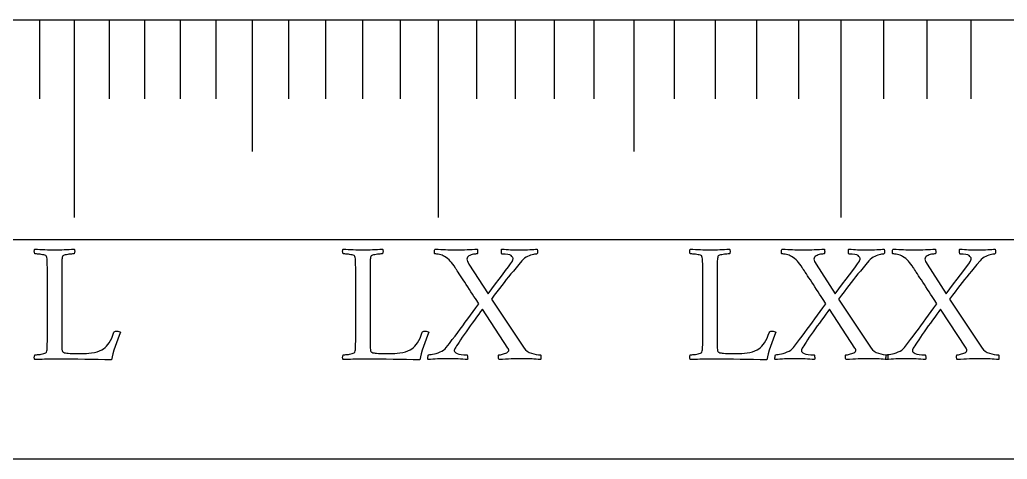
# Model space of a CAD drawing. Header units: millimetres. Extents: x -82 to 82, y -8 to 8.
# Drawn here: x 38.68 to 64.61, y -5.78 to 5.78 of the extents above; entities that cross this region are included whole.
import ezdxf

# ---------------------------------------------------------------- set-up
doc = ezdxf.new("R2010")
doc.units = ezdxf.units.MM
for name, color, linetype in [('CUT_OUTER', 1, 'Continuous'), ('ENGRAVE', 7, 'Continuous'), ('ENGRAVE_FINE', 8, 'Continuous'), ('GUIDE', 3, 'Continuous'), ('TEXT', 5, 'Continuous')]:
    doc.layers.add(name, color=color, linetype=linetype)

msp = doc.modelspace()

# ---------------------------------------------------------------- linework, layer by layer
at = {"layer": 'CUT_OUTER'}
msp.add_lwpolyline([(5.6529, 5.775), (82.5, 5.775), (82.5, -5.775), (5.6529, -5.775)], dxfattribs=at)
at = {"layer": 'ENGRAVE'}
for points in [[(40.1141, 5.775), (40.1141, 0.5775)], [(44.7818, 5.775), (44.7818, 2.31)], [(49.6666, 5.775), (49.6666, 0.5775)], [(54.804, 5.775), (54.804, 2.31)], [(60.2354, 5.775), (60.2354, 0.5775)]]:
    msp.add_lwpolyline(points, dxfattribs=at)
at = {"layer": 'ENGRAVE_FINE'}
for points in [[(39.2039, 5.775), (39.2039, 3.696)], [(41.0318, 5.775), (41.0318, 3.696)], [(41.9572, 5.775), (41.9572, 3.696)], [(42.8905, 5.775), (42.8905, 3.696)], [(43.8319, 5.775), (43.8319, 3.696)], [(45.7403, 5.775), (45.7403, 3.696)], [(46.7078, 5.775), (46.7078, 3.696)], [(47.6844, 5.775), (47.6844, 3.696)], [(48.6706, 5.775), (48.6706, 3.696)], [(50.6726, 5.775), (50.6726, 3.696)], [(51.689, 5.775), (51.689, 3.696)], [(52.7162, 5.775), (52.7162, 3.696)], [(53.7544, 5.775), (53.7544, 3.696)], [(55.8653, 5.775), (55.8653, 3.696)], [(56.9387, 5.775), (56.9387, 3.696)], [(58.0246, 5.775), (58.0246, 3.696)], [(59.1233, 5.775), (59.1233, 3.696)], [(61.361, 5.775), (61.361, 3.696)], [(62.5008, 5.775), (62.5008, 3.696)], [(63.6552, 5.775), (63.6552, 3.696)]]:
    msp.add_lwpolyline(points, dxfattribs=at)
at = {"layer": 'GUIDE'}
msp.add_lwpolyline([(-82.5, 0), (82.5, 0)], dxfattribs=at)
at = {"layer": 'TEXT'}
for points in [[(39.7877, -2.6364), (39.7877, -2.6414), (39.7877, -2.6476), (39.7877, -2.6548), (39.7877, -2.6632), (39.7877, -2.6849), (39.7877, -2.7096), (39.7877, -2.7374), (39.7877, -2.7683), (39.788, -2.8), (39.7889, -2.8303), (39.7903, -2.8592), (39.7922, -2.8868), (39.795, -2.9108), (39.7989, -2.9292), (39.8039, -2.9421), (39.8101, -2.9493), (39.8337, -2.9635), (39.8598, -2.9745), (39.8885, -2.9825), (39.9196, -2.9874), (39.9567, -2.9903), (40.0029, -2.9924), (40.0584, -2.9936), (40.1231, -2.9941), (40.369, -2.9941), (40.4331, -2.9922), (40.5003, -2.9868), (40.5706, -2.9777), (40.6439, -2.965), (40.715, -2.9484), (40.7786, -2.9276), (40.8346, -2.9025), (40.8831, -2.8733), (40.9227, -2.8415), (40.9608, -2.804), (40.9976, -2.761), (41.0329, -2.7124), (41.0666, -2.6565), (41.0983, -2.5917), (41.128, -2.5179), (41.1559, -2.4352), (41.1631, -2.4235), (41.176, -2.4151), (41.1944, -2.41), (41.2184, -2.4084), (41.2553, -2.41), (41.2855, -2.4151), (41.309, -2.4235), (41.3257, -2.4352), (41.2938, -2.526), (41.2604, -2.6196), (41.2256, -2.716), (41.1894, -2.8152), (41.1557, -2.9122), (41.1285, -3.0019), (41.1076, -3.0843), (41.0933, -3.1595), (40.9169, -3.1589), (40.7412, -3.1572), (40.566, -3.1545), (40.3913, -3.1505), (40.2114, -3.1466), (40.0202, -3.1438), (39.8179, -3.1422), (39.6044, -3.1416), (39.5304, -3.142), (39.4602, -3.1433), (39.394, -3.1454), (39.3317, -3.1483), (39.2708, -3.1512), (39.2087, -3.1533), (39.1456, -3.1546), (39.0813, -3.155), (39.0736, -3.1444), (39.0685, -3.1304), (39.0658, -3.1131), (39.0657, -3.0924), (39.0675, -3.0717), (39.0707, -3.0544), (39.0753, -3.0404), (39.0813, -3.0298), (39.0975, -3.0294), (39.1193, -3.0281), (39.1467, -3.0261), (39.1797, -3.0231), (39.215, -3.0191), (39.2495, -3.0136), (39.2832, -3.0068), (39.316, -2.9985), (39.3447, -2.9893), (39.3658, -2.9795), (39.3793, -2.9692), (39.3853, -2.9583), (39.3933, -2.9295), (39.3993, -2.8968), (39.4034, -2.8602), (39.4055, -2.8197), (39.4064, -2.7764), (39.4071, -2.7314), (39.4076, -2.6847), (39.4077, -2.6364), (39.4077, -0.772), (39.4076, -0.7235), (39.4071, -0.6764), (39.4064, -0.6307), (39.4055, -0.5864), (39.4034, -0.5449), (39.3993, -0.5076), (39.3933, -0.4745), (39.3853, -0.4456), (39.3793, -0.433), (39.3658, -0.4221), (39.3447, -0.4129), (39.316, -0.4054), (39.2832, -0.3991), (39.2495, -0.3936), (39.215, -0.389), (39.1797, -0.3852), (39.1467, -0.3823), (39.1193, -0.3802), (39.0975, -0.379), (39.0813, -0.3785), (39.0753, -0.3679), (39.0707, -0.354), (39.0675, -0.3366), (39.0657, -0.3159), (39.0658, -0.2953), (39.0685, -0.2779), (39.0736, -0.264), (39.0813, -0.2534), (39.1481, -0.2557), (39.2143, -0.2584), (39.28, -0.2613), (39.3451, -0.2645), (39.4097, -0.2675), (39.4737, -0.2696), (39.5371, -0.2708), (39.6, -0.2712), (39.6644, -0.2708), (39.7279, -0.2696), (39.7907, -0.2675), (39.8526, -0.2645), (39.9147, -0.2613), (39.9783, -0.2584), (40.0433, -0.2557), (40.1096, -0.2534), (40.1173, -0.264), (40.1225, -0.2779), (40.1252, -0.2953), (40.1253, -0.3159), (40.1235, -0.3366), (40.1203, -0.354), (40.1157, -0.3679), (40.1096, -0.3785), (40.0934, -0.379), (40.0716, -0.3802), (40.0443, -0.3823), (40.0113, -0.3852), (39.9761, -0.389), (39.942, -0.3936), (39.909, -0.3991), (39.8772, -0.4054), (39.8492, -0.4129), (39.828, -0.4221), (39.8134, -0.433), (39.8056, -0.4456), (39.7996, -0.4696), (39.795, -0.497), (39.7918, -0.5278), (39.79, -0.5619), (39.789, -0.5985), (39.7883, -0.6367), (39.7879, -0.6767), (39.7877, -0.7183), (39.7877, -0.725), (39.7877, -0.7317), (39.7877, -0.7385), (39.7877, -0.7452), (39.7877, -0.7519), (39.7877, -0.7586), (39.7877, -0.7653), (39.7877, -0.772)], [(47.8826, -2.6364), (47.8826, -2.6414), (47.8826, -2.6476), (47.8826, -2.6548), (47.8826, -2.6632), (47.8826, -2.6849), (47.8826, -2.7096), (47.8826, -2.7374), (47.8826, -2.7683), (47.8829, -2.8), (47.8838, -2.8303), (47.8852, -2.8592), (47.8871, -2.8868), (47.8899, -2.9108), (47.8938, -2.9292), (47.8988, -2.9421), (47.905, -2.9493), (47.9286, -2.9635), (47.9547, -2.9745), (47.9834, -2.9825), (48.0145, -2.9874), (48.0516, -2.9903), (48.0978, -2.9924), (48.1533, -2.9936), (48.218, -2.9941), (48.4639, -2.9941), (48.528, -2.9922), (48.5952, -2.9868), (48.6655, -2.9777), (48.7388, -2.965), (48.8099, -2.9484), (48.8735, -2.9276), (48.9295, -2.9025), (48.978, -2.8733), (49.0176, -2.8415), (49.0557, -2.804), (49.0925, -2.761), (49.1278, -2.7124), (49.1615, -2.6565), (49.1932, -2.5917), (49.223, -2.5179), (49.2508, -2.4352), (49.258, -2.4235), (49.2709, -2.4151), (49.2893, -2.41), (49.3134, -2.4084), (49.3502, -2.41), (49.3804, -2.4151), (49.4039, -2.4235), (49.4207, -2.4352), (49.3887, -2.526), (49.3553, -2.6196), (49.3205, -2.716), (49.2843, -2.8152), (49.2506, -2.9122), (49.2234, -3.0019), (49.2026, -3.0843), (49.1882, -3.1595), (49.0118, -3.1589), (48.8361, -3.1572), (48.6609, -3.1545), (48.4862, -3.1505), (48.3063, -3.1466), (48.1151, -3.1438), (47.9128, -3.1422), (47.6993, -3.1416), (47.6253, -3.142), (47.5551, -3.1433), (47.4889, -3.1454), (47.4266, -3.1483), (47.3657, -3.1512), (47.3037, -3.1533), (47.2405, -3.1546), (47.1762, -3.155), (47.1685, -3.1444), (47.1634, -3.1304), (47.1607, -3.1131), (47.1606, -3.0924), (47.1624, -3.0717), (47.1656, -3.0544), (47.1702, -3.0404), (47.1762, -3.0298), (47.1924, -3.0294), (47.2142, -3.0281), (47.2416, -3.0261), (47.2746, -3.0231), (47.3099, -3.0191), (47.3444, -3.0136), (47.3781, -3.0068), (47.411, -2.9985), (47.4396, -2.9893), (47.4607, -2.9795), (47.4742, -2.9692), (47.4803, -2.9583), (47.4882, -2.9295), (47.4942, -2.8968), (47.4983, -2.8602), (47.5004, -2.8197), (47.5014, -2.7764), (47.502, -2.7314), (47.5025, -2.6847), (47.5026, -2.6364), (47.5026, -0.772), (47.5025, -0.7235), (47.502, -0.6764), (47.5014, -0.6307), (47.5004, -0.5864), (47.4983, -0.5449), (47.4942, -0.5076), (47.4882, -0.4745), (47.4803, -0.4456), (47.4742, -0.433), (47.4607, -0.4221), (47.4396, -0.4129), (47.411, -0.4054), (47.3781, -0.3991), (47.3444, -0.3936), (47.3099, -0.389), (47.2746, -0.3852), (47.2416, -0.3823), (47.2142, -0.3802), (47.1924, -0.379), (47.1762, -0.3785), (47.1702, -0.3679), (47.1656, -0.354), (47.1624, -0.3366), (47.1606, -0.3159), (47.1607, -0.2953), (47.1634, -0.2779), (47.1685, -0.264), (47.1762, -0.2534), (47.243, -0.2557), (47.3092, -0.2584), (47.3749, -0.2613), (47.44, -0.2645), (47.5046, -0.2675), (47.5686, -0.2696), (47.632, -0.2708), (47.6949, -0.2712), (47.7593, -0.2708), (47.8228, -0.2696), (47.8856, -0.2675), (47.9475, -0.2645), (48.0096, -0.2613), (48.0732, -0.2584), (48.1382, -0.2557), (48.2046, -0.2534), (48.2122, -0.264), (48.2174, -0.2779), (48.2201, -0.2953), (48.2202, -0.3159), (48.2184, -0.3366), (48.2152, -0.354), (48.2106, -0.3679), (48.2046, -0.3785), (48.1883, -0.379), (48.1665, -0.3802), (48.1392, -0.3823), (48.1062, -0.3852), (48.071, -0.389), (48.0369, -0.3936), (48.0039, -0.3991), (47.9721, -0.4054), (47.9441, -0.4129), (47.9229, -0.4221), (47.9083, -0.433), (47.9005, -0.4456), (47.8945, -0.4696), (47.8899, -0.497), (47.8867, -0.5278), (47.8849, -0.5619), (47.8839, -0.5985), (47.8832, -0.6367), (47.8828, -0.6767), (47.8826, -0.7183), (47.8826, -0.725), (47.8826, -0.7317), (47.8826, -0.7385), (47.8826, -0.7452), (47.8826, -0.7519), (47.8826, -0.7586), (47.8826, -0.7653), (47.8826, -0.772)], [(50.136, -0.2712), (50.2148, -0.2708), (50.2903, -0.2696), (50.3624, -0.2675), (50.4311, -0.2645), (50.4979, -0.2613), (50.5641, -0.2584), (50.6298, -0.2557), (50.6949, -0.2534), (50.6988, -0.2645), (50.7016, -0.2802), (50.7033, -0.3003), (50.7038, -0.3249), (50.7027, -0.3484), (50.6994, -0.3651), (50.6938, -0.3752), (50.6859, -0.3785), (50.6683, -0.3792), (50.6468, -0.3813), (50.6214, -0.3848), (50.592, -0.3897), (50.5613, -0.3964), (50.5317, -0.4054), (50.5032, -0.4165), (50.4758, -0.43), (50.4523, -0.4463), (50.4356, -0.4663), (50.4255, -0.4899), (50.4222, -0.5171), (50.4255, -0.5437), (50.4356, -0.5741), (50.4523, -0.6085), (50.4758, -0.6468), (50.981, -1.4247), (51.0783, -1.2948), (51.1733, -1.1688), (51.266, -1.0467), (51.3566, -0.9285), (51.4399, -0.8187), (51.5108, -0.7217), (51.5695, -0.6376), (51.6159, -0.5663), (51.6219, -0.5551), (51.6265, -0.544), (51.6297, -0.5328), (51.6315, -0.5216), (51.6325, -0.5116), (51.6332, -0.5037), (51.6336, -0.4981), (51.6338, -0.4948), (51.6304, -0.4786), (51.6204, -0.4613), (51.6036, -0.4428), (51.5801, -0.4233), (51.5452, -0.4056), (51.4941, -0.3931), (51.4267, -0.3855), (51.3432, -0.383), (51.3372, -0.3778), (51.3326, -0.3668), (51.3293, -0.3499), (51.3275, -0.3271), (51.3271, -0.3032), (51.3281, -0.283), (51.3305, -0.2663), (51.3342, -0.2534), (51.3972, -0.2577), (51.4566, -0.2617), (51.5124, -0.2655), (51.5645, -0.269), (51.616, -0.2719), (51.6701, -0.274), (51.7267, -0.2753), (51.7858, -0.2757), (51.8674, -0.2752), (51.9423, -0.2735), (52.0105, -0.2707), (52.0719, -0.2668), (52.1275, -0.2626), (52.1781, -0.2589), (52.2237, -0.2559), (52.2642, -0.2534), (52.2682, -0.264), (52.2715, -0.2779), (52.2738, -0.2953), (52.2754, -0.3159), (52.2749, -0.3369), (52.2715, -0.3551), (52.2649, -0.3704), (52.2552, -0.383), (52.2431, -0.3837), (52.2245, -0.3858), (52.1995, -0.3893), (52.1681, -0.3942), (52.1326, -0.4015), (52.0954, -0.4121), (52.0566, -0.426), (52.0161, -0.4434), (51.9757, -0.4647), (51.9372, -0.4909), (51.9008, -0.5218), (51.8663, -0.5574), (51.7862, -0.6546), (51.7115, -0.7452), (51.642, -0.829), (51.5779, -0.9061), (51.5168, -0.9802), (51.4566, -1.0548), (51.3972, -1.1299), (51.3387, -1.2057), (51.2781, -1.2853), (51.2124, -1.3722), (51.1417, -1.4664), (51.066, -1.5678), (51.9244, -2.8555), (51.9599, -2.899), (52.0038, -2.9359), (52.056, -2.9661), (52.1166, -2.9896), (52.1801, -3.0072), (52.2407, -3.0198), (52.2986, -3.0273), (52.3536, -3.0298), (52.3593, -3.0407), (52.3631, -3.0555), (52.3649, -3.0743), (52.3648, -3.0969), (52.3635, -3.119), (52.362, -3.136), (52.3602, -3.148), (52.3581, -3.155), (52.2955, -3.1507), (52.2374, -3.1466), (52.1837, -3.1429), (52.1345, -3.1394), (52.0851, -3.1364), (52.0306, -3.1343), (51.9711, -3.1331), (51.9065, -3.1327), (51.8178, -3.1331), (51.7349, -3.1343), (51.658, -3.1364), (51.5868, -3.1394), (51.5157, -3.1429), (51.4387, -3.1466), (51.3559, -3.1507), (51.2672, -3.155), (51.2593, -3.1438), (51.2538, -3.1282), (51.2504, -3.1081), (51.2493, -3.0835), (51.2504, -3.06), (51.2538, -3.0432), (51.2593, -3.0332), (51.2672, -3.0298), (51.2827, -3.029), (51.3024, -3.0265), (51.3263, -3.0223), (51.3543, -3.0164), (51.3841, -3.0087), (51.413, -2.9991), (51.4411, -2.9875), (51.4684, -2.9739), (51.4918, -2.9587), (51.5086, -2.9421), (51.5187, -2.9241), (51.522, -2.9046), (51.5216, -2.8997), (51.5203, -2.894), (51.5182, -2.8875), (51.5153, -2.88), (51.5118, -2.8726), (51.508, -2.8661), (51.504, -2.8603), (51.4997, -2.8555), (50.8335, -1.8271), (50.7833, -1.8938), (50.7312, -1.9641), (50.6771, -2.038), (50.6211, -2.1155), (50.5645, -2.1945), (50.5088, -2.2726), (50.4539, -2.3498), (50.3998, -2.4262), (50.3481, -2.5), (50.3003, -2.5693), (50.2564, -2.6341), (50.2165, -2.6945), (50.1816, -2.7482), (50.1528, -2.7929), (50.1301, -2.8286), (50.1137, -2.8555), (50.1111, -2.8605), (50.1081, -2.8666), (50.1044, -2.8739), (50.1002, -2.8823), (50.0963, -2.8915), (50.0935, -2.9013), (50.0919, -2.9116), (50.0913, -2.9225), (50.096, -2.9422), (50.1103, -2.9611), (50.1341, -2.9791), (50.1673, -2.9963), (50.212, -3.011), (50.2701, -3.0214), (50.3417, -3.0277), (50.4266, -3.0298), (50.4326, -3.0407), (50.4372, -3.0555), (50.4405, -3.0743), (50.4423, -3.0969), (50.4427, -3.119), (50.4417, -3.136), (50.4393, -3.148), (50.4356, -3.155), (50.3749, -3.1507), (50.3137, -3.1466), (50.252, -3.1429), (50.1897, -3.1394), (50.1273, -3.1364), (50.0656, -3.1343), (50.0044, -3.1331), (49.9438, -3.1327), (49.8619, -3.1331), (49.7862, -3.1343), (49.7166, -3.1364), (49.6531, -3.1394), (49.5922, -3.1429), (49.5302, -3.1466), (49.467, -3.1507), (49.4028, -3.155), (49.3993, -3.1423), (49.3977, -3.1265), (49.3982, -3.1076), (49.4005, -3.0857), (49.4037, -3.0646), (49.4067, -3.0483), (49.4093, -3.0367), (49.4117, -3.0298), (49.4253, -3.0288), (49.448, -3.0259), (49.48, -3.021), (49.5213, -3.0142), (49.5679, -3.0047), (49.6163, -2.9918), (49.6663, -2.9756), (49.718, -2.9561), (49.7676, -2.9327), (49.8113, -2.9052), (49.8492, -2.8735), (49.8812, -2.8376), (49.9619, -2.7325), (50.0388, -2.6319), (50.1117, -2.5358), (50.1807, -2.4441), (50.2476, -2.3546), (50.3143, -2.2647), (50.3807, -2.1746), (50.4467, -2.0842), (50.5142, -1.9919), (50.5848, -1.8959), (50.6584, -1.7963), (50.7351, -1.693), (50.7087, -1.6504), (50.6787, -1.603), (50.645, -1.5509), (50.6077, -1.494), (50.5683, -1.4341), (50.5283, -1.3728), (50.4878, -1.31), (50.4467, -1.2459), (50.4059, -1.1822), (50.3663, -1.1207), (50.3277, -1.0615), (50.2903, -1.0045), (50.255, -0.9511), (50.2232, -0.9028), (50.1947, -0.8595), (50.1695, -0.8212), (50.149, -0.7899), (50.1343, -0.7675), (50.1255, -0.7541), (50.1226, -0.7496), (50.0872, -0.6946), (50.0527, -0.6457), (50.0191, -0.6029), (49.9862, -0.5663), (49.9523, -0.5336), (49.9153, -0.5026), (49.8752, -0.4733), (49.832, -0.4456), (49.8019, -0.429), (49.7699, -0.4149), (49.736, -0.4033), (49.7001, -0.3942), (49.6653, -0.3873), (49.6347, -0.3825), (49.6083, -0.3795), (49.5861, -0.3785), (49.5783, -0.3752), (49.5727, -0.3651), (49.5693, -0.3484), (49.5682, -0.3249), (49.5693, -0.3003), (49.5727, -0.2802), (49.5783, -0.2645), (49.5861, -0.2534), (49.6636, -0.2557), (49.7353, -0.2584), (49.8011, -0.2613), (49.861, -0.2645), (49.921, -0.2675), (49.9868, -0.2696), (50.0585, -0.2708), (50.136, -0.2712)], [(56.9939, -2.6364), (56.9939, -2.6414), (56.9939, -2.6476), (56.9939, -2.6548), (56.9939, -2.6632), (56.9939, -2.6849), (56.9939, -2.7096), (56.9939, -2.7374), (56.9939, -2.7683), (56.9942, -2.8), (56.995, -2.8303), (56.9964, -2.8592), (56.9984, -2.8868), (57.0012, -2.9108), (57.0051, -2.9292), (57.0101, -2.9421), (57.0163, -2.9493), (57.0399, -2.9635), (57.066, -2.9745), (57.0946, -2.9825), (57.1258, -2.9874), (57.1628, -2.9903), (57.2091, -2.9924), (57.2645, -2.9936), (57.3292, -2.9941), (57.5751, -2.9941), (57.6393, -2.9922), (57.7065, -2.9868), (57.7767, -2.9777), (57.8501, -2.965), (57.9212, -2.9484), (57.9848, -2.9276), (58.0408, -2.9025), (58.0893, -2.8733), (58.1288, -2.8415), (58.167, -2.804), (58.2037, -2.761), (58.2391, -2.7124), (58.2727, -2.6565), (58.3045, -2.5917), (58.3342, -2.5179), (58.362, -2.4352), (58.3693, -2.4235), (58.3821, -2.4151), (58.4006, -2.41), (58.4246, -2.4084), (58.4615, -2.41), (58.4917, -2.4151), (58.5151, -2.4235), (58.5319, -2.4352), (58.4999, -2.526), (58.4665, -2.6196), (58.4317, -2.716), (58.3956, -2.8152), (58.3619, -2.9122), (58.3346, -3.0019), (58.3138, -3.0843), (58.2994, -3.1595), (58.1231, -3.1589), (57.9473, -3.1572), (57.7721, -3.1545), (57.5975, -3.1505), (57.4175, -3.1466), (57.2264, -3.1438), (57.0241, -3.1422), (56.8106, -3.1416), (56.7365, -3.142), (56.6664, -3.1433), (56.6002, -3.1454), (56.5379, -3.1483), (56.4769, -3.1512), (56.4149, -3.1533), (56.3518, -3.1546), (56.2875, -3.155), (56.2798, -3.1444), (56.2746, -3.1304), (56.272, -3.1131), (56.2718, -3.0924), (56.2737, -3.0717), (56.2769, -3.0544), (56.2815, -3.0404), (56.2875, -3.0298), (56.3037, -3.0294), (56.3255, -3.0281), (56.3529, -3.0261), (56.3859, -3.0231), (56.4212, -3.0191), (56.4557, -3.0136), (56.4894, -3.0068), (56.5222, -2.9985), (56.5509, -2.9893), (56.572, -2.9795), (56.5855, -2.9692), (56.5915, -2.9583), (56.5995, -2.9295), (56.6055, -2.8968), (56.6095, -2.8602), (56.6116, -2.8197), (56.6126, -2.7764), (56.6133, -2.7314), (56.6137, -2.6847), (56.6139, -2.6364), (56.6139, -0.772), (56.6137, -0.7235), (56.6133, -0.6764), (56.6126, -0.6307), (56.6116, -0.5864), (56.6095, -0.5449), (56.6055, -0.5076), (56.5995, -0.4745), (56.5915, -0.4456), (56.5855, -0.433), (56.572, -0.4221), (56.5509, -0.4129), (56.5222, -0.4054), (56.4894, -0.3991), (56.4557, -0.3936), (56.4212, -0.389), (56.3859, -0.3852), (56.3529, -0.3823), (56.3255, -0.3802), (56.3037, -0.379), (56.2875, -0.3785), (56.2815, -0.3679), (56.2769, -0.354), (56.2737, -0.3366), (56.2718, -0.3159), (56.272, -0.2953), (56.2746, -0.2779), (56.2798, -0.264), (56.2875, -0.2534), (56.3543, -0.2557), (56.4205, -0.2584), (56.4862, -0.2613), (56.5513, -0.2645), (56.6158, -0.2675), (56.6798, -0.2696), (56.7432, -0.2708), (56.8061, -0.2712), (56.8705, -0.2708), (56.9341, -0.2696), (56.9968, -0.2675), (57.0587, -0.2645), (57.1209, -0.2613), (57.1845, -0.2584), (57.2494, -0.2557), (57.3158, -0.2534), (57.3235, -0.264), (57.3287, -0.2779), (57.3313, -0.2953), (57.3315, -0.3159), (57.3296, -0.3366), (57.3264, -0.354), (57.3218, -0.3679), (57.3158, -0.3785), (57.2996, -0.379), (57.2778, -0.3802), (57.2504, -0.3823), (57.2175, -0.3852), (57.1822, -0.389), (57.1482, -0.3936), (57.1152, -0.3991), (57.0833, -0.4054), (57.0554, -0.4129), (57.0341, -0.4221), (57.0196, -0.433), (57.0118, -0.4456), (57.0058, -0.4696), (57.0012, -0.497), (56.998, -0.5278), (56.9961, -0.5619), (56.9952, -0.5985), (56.9945, -0.6367), (56.994, -0.6767), (56.9939, -0.7183), (56.9939, -0.725), (56.9939, -0.7317), (56.9939, -0.7385), (56.9939, -0.7452), (56.9939, -0.7519), (56.9939, -0.7586), (56.9939, -0.7653), (56.9939, -0.772)], [(59.2473, -0.2712), (59.3261, -0.2708), (59.4015, -0.2696), (59.4736, -0.2675), (59.5424, -0.2645), (59.6091, -0.2613), (59.6754, -0.2584), (59.741, -0.2557), (59.8061, -0.2534), (59.8101, -0.2645), (59.8128, -0.2802), (59.8145, -0.3003), (59.8151, -0.3249), (59.814, -0.3484), (59.8106, -0.3651), (59.805, -0.3752), (59.7972, -0.3785), (59.7796, -0.3792), (59.7581, -0.3813), (59.7326, -0.3848), (59.7033, -0.3897), (59.6726, -0.3964), (59.643, -0.4054), (59.6144, -0.4165), (59.5871, -0.43), (59.5636, -0.4463), (59.5468, -0.4663), (59.5368, -0.4899), (59.5334, -0.5171), (59.5368, -0.5437), (59.5468, -0.5741), (59.5636, -0.6085), (59.5871, -0.6468), (60.0923, -1.4247), (60.1895, -1.2948), (60.2845, -1.1688), (60.3773, -1.0467), (60.4678, -0.9285), (60.5511, -0.8187), (60.6221, -0.7217), (60.6808, -0.6376), (60.7272, -0.5663), (60.7332, -0.5551), (60.7378, -0.544), (60.741, -0.5328), (60.7428, -0.5216), (60.7438, -0.5116), (60.7445, -0.5037), (60.7449, -0.4981), (60.745, -0.4948), (60.7417, -0.4786), (60.7316, -0.4613), (60.7149, -0.4428), (60.6914, -0.4233), (60.6565, -0.4056), (60.6053, -0.3931), (60.538, -0.3855), (60.4544, -0.383), (60.4484, -0.3778), (60.4438, -0.3668), (60.4406, -0.3499), (60.4388, -0.3271), (60.4384, -0.3032), (60.4393, -0.283), (60.4417, -0.2663), (60.4455, -0.2534), (60.5085, -0.2577), (60.5679, -0.2617), (60.6236, -0.2655), (60.6757, -0.269), (60.7273, -0.2719), (60.7814, -0.274), (60.838, -0.2753), (60.8971, -0.2757), (60.9787, -0.2752), (61.0535, -0.2735), (61.1217, -0.2707), (61.1832, -0.2668), (61.2388, -0.2626), (61.2894, -0.2589), (61.3349, -0.2559), (61.3755, -0.2534), (61.3795, -0.264), (61.3827, -0.2779), (61.3851, -0.2953), (61.3866, -0.3159), (61.3862, -0.3369), (61.3827, -0.3551), (61.3761, -0.3704), (61.3665, -0.383), (61.3544, -0.3837), (61.3358, -0.3858), (61.3108, -0.3893), (61.2793, -0.3942), (61.2438, -0.4015), (61.2067, -0.4121), (61.1678, -0.426), (61.1273, -0.4434), (61.0869, -0.4647), (61.0485, -0.4909), (61.012, -0.5218), (60.9775, -0.5574), (60.8975, -0.6546), (60.8227, -0.7452), (60.7533, -0.829), (60.6892, -0.9061), (60.6281, -0.9802), (60.5679, -1.0548), (60.5085, -1.1299), (60.45, -1.2057), (60.3893, -1.2853), (60.3237, -1.3722), (60.253, -1.4664), (60.1772, -1.5678), (61.0357, -2.8555), (61.0711, -2.899), (61.115, -2.9359), (61.1673, -2.9661), (61.2279, -2.9896), (61.2913, -3.0072), (61.352, -3.0198), (61.4098, -3.0273), (61.4649, -3.0298), (61.4706, -3.0407), (61.4744, -3.0555), (61.4762, -3.0743), (61.476, -3.0969), (61.4748, -3.119), (61.4733, -3.136), (61.4714, -3.148), (61.4693, -3.155), (61.4067, -3.1507), (61.3486, -3.1466), (61.295, -3.1429), (61.2458, -3.1394), (61.1963, -3.1364), (61.1418, -3.1343), (61.0823, -3.1331), (61.0178, -3.1327), (60.9291, -3.1331), (60.8462, -3.1343), (60.7692, -3.1364), (60.6981, -3.1394), (60.627, -3.1429), (60.55, -3.1466), (60.4671, -3.1507), (60.3784, -3.155), (60.3706, -3.1438), (60.365, -3.1282), (60.3617, -3.1081), (60.3605, -3.0835), (60.3617, -3.06), (60.365, -3.0432), (60.3706, -3.0332), (60.3784, -3.0298), (60.3939, -3.029), (60.4136, -3.0265), (60.4375, -3.0223), (60.4656, -3.0164), (60.4954, -3.0087), (60.5243, -2.9991), (60.5524, -2.9875), (60.5796, -2.9739), (60.6031, -2.9587), (60.6199, -2.9421), (60.6299, -2.9241), (60.6333, -2.9046), (60.6329, -2.8997), (60.6316, -2.894), (60.6295, -2.8875), (60.6266, -2.88), (60.6231, -2.8726), (60.6193, -2.8661), (60.6152, -2.8603), (60.6109, -2.8555), (59.9447, -1.8271), (59.8946, -1.8938), (59.8425, -1.9641), (59.7884, -2.038), (59.7324, -2.1155), (59.6758, -2.1945), (59.62, -2.2726), (59.5651, -2.3498), (59.5111, -2.4262), (59.4594, -2.5), (59.4116, -2.5693), (59.3677, -2.6341), (59.3277, -2.6945), (59.2928, -2.7482), (59.264, -2.7929), (59.2414, -2.8286), (59.2249, -2.8555), (59.2224, -2.8605), (59.2193, -2.8666), (59.2157, -2.8739), (59.2115, -2.8823), (59.2076, -2.8915), (59.2048, -2.9013), (59.2031, -2.9116), (59.2026, -2.9225), (59.2073, -2.9422), (59.2216, -2.9611), (59.2453, -2.9791), (59.2786, -2.9963), (59.3233, -3.011), (59.3814, -3.0214), (59.4529, -3.0277), (59.5379, -3.0298), (59.5439, -3.0407), (59.5485, -3.0555), (59.5517, -3.0743), (59.5535, -3.0969), (59.554, -3.119), (59.553, -3.136), (59.5506, -3.148), (59.5468, -3.155), (59.4862, -3.1507), (59.425, -3.1466), (59.3632, -3.1429), (59.3009, -3.1394), (59.2386, -3.1364), (59.1769, -3.1343), (59.1157, -3.1331), (59.055, -3.1327), (58.9731, -3.1331), (58.8974, -3.1343), (58.8278, -3.1364), (58.7644, -3.1394), (58.7035, -3.1429), (58.6415, -3.1466), (58.5783, -3.1507), (58.514, -3.155), (58.5105, -3.1423), (58.509, -3.1265), (58.5094, -3.1076), (58.5118, -3.0857), (58.515, -3.0646), (58.5179, -3.0483), (58.5206, -3.0367), (58.523, -3.0298), (58.5365, -3.0288), (58.5593, -3.0259), (58.5913, -3.021), (58.6325, -3.0142), (58.6792, -3.0047), (58.7275, -2.9918), (58.7775, -2.9756), (58.8292, -2.9561), (58.8788, -2.9327), (58.9226, -2.9052), (58.9604, -2.8735), (58.9924, -2.8376), (59.0732, -2.7325), (59.15, -2.6319), (59.223, -2.5358), (59.292, -2.4441), (59.3589, -2.3546), (59.4255, -2.2647), (59.4919, -2.1746), (59.558, -2.0842), (59.6255, -1.9919), (59.696, -1.8959), (59.7697, -1.7963), (59.8464, -1.693), (59.82, -1.6504), (59.7899, -1.603), (59.7563, -1.5509), (59.719, -1.494), (59.6796, -1.4341), (59.6396, -1.3728), (59.5991, -1.31), (59.558, -1.2459), (59.5172, -1.1822), (59.4775, -1.1207), (59.439, -1.0615), (59.4015, -1.0045), (59.3663, -0.9511), (59.3345, -0.9028), (59.306, -0.8595), (59.2808, -0.8212), (59.2603, -0.7899), (59.2456, -0.7675), (59.2368, -0.7541), (59.2339, -0.7496), (59.1985, -0.6946), (59.164, -0.6457), (59.1303, -0.6029), (59.0975, -0.5663), (59.0635, -0.5336), (59.0265, -0.5026), (58.9864, -0.4733), (58.9432, -0.4456), (58.9132, -0.429), (58.8812, -0.4149), (58.8473, -0.4033), (58.8114, -0.3942), (58.7766, -0.3873), (58.746, -0.3825), (58.7196, -0.3795), (58.6973, -0.3785), (58.6895, -0.3752), (58.6839, -0.3651), (58.6806, -0.3484), (58.6795, -0.3249), (58.6806, -0.3003), (58.6839, -0.2802), (58.6895, -0.2645), (58.6973, -0.2534), (58.7749, -0.2557), (58.8466, -0.2584), (58.9124, -0.2613), (58.9723, -0.2645), (59.0322, -0.2675), (59.0981, -0.2696), (59.1697, -0.2708), (59.2473, -0.2712)], [(62.1623, -0.2712), (62.2411, -0.2708), (62.3166, -0.2696), (62.3887, -0.2675), (62.4574, -0.2645), (62.5242, -0.2613), (62.5904, -0.2584), (62.6561, -0.2557), (62.7212, -0.2534), (62.7251, -0.2645), (62.7279, -0.2802), (62.7296, -0.3003), (62.7302, -0.3249), (62.729, -0.3484), (62.7257, -0.3651), (62.7201, -0.3752), (62.7123, -0.3785), (62.6947, -0.3792), (62.6731, -0.3813), (62.6477, -0.3848), (62.6184, -0.3897), (62.5876, -0.3964), (62.558, -0.4054), (62.5295, -0.4165), (62.5021, -0.43), (62.4787, -0.4463), (62.4619, -0.4663), (62.4518, -0.4899), (62.4485, -0.5171), (62.4518, -0.5437), (62.4619, -0.5741), (62.4787, -0.6085), (62.5021, -0.6468), (63.0074, -1.4247), (63.1046, -1.2948), (63.1996, -1.1688), (63.2924, -1.0467), (63.3829, -0.9285), (63.4662, -0.8187), (63.5372, -0.7217), (63.5958, -0.6376), (63.6422, -0.5663), (63.6482, -0.5551), (63.6528, -0.544), (63.6561, -0.5328), (63.6579, -0.5216), (63.6589, -0.5116), (63.6596, -0.5037), (63.66, -0.4981), (63.6601, -0.4948), (63.6568, -0.4786), (63.6467, -0.4613), (63.6299, -0.4428), (63.6065, -0.4233), (63.5715, -0.4056), (63.5204, -0.3931), (63.4531, -0.3855), (63.3695, -0.383), (63.3635, -0.3778), (63.3589, -0.3668), (63.3557, -0.3499), (63.3539, -0.3271), (63.3534, -0.3032), (63.3544, -0.283), (63.3568, -0.2663), (63.3606, -0.2534), (63.4236, -0.2577), (63.483, -0.2617), (63.5387, -0.2655), (63.5908, -0.269), (63.6424, -0.2719), (63.6964, -0.274), (63.753, -0.2753), (63.8121, -0.2757), (63.8937, -0.2752), (63.9686, -0.2735), (64.0368, -0.2707), (64.0983, -0.2668), (64.1539, -0.2626), (64.2045, -0.2589), (64.25, -0.2559), (64.2905, -0.2534), (64.2946, -0.264), (64.2978, -0.2779), (64.3002, -0.2953), (64.3017, -0.3159), (64.3013, -0.3369), (64.2978, -0.3551), (64.2912, -0.3704), (64.2816, -0.383), (64.2694, -0.3837), (64.2508, -0.3858), (64.2258, -0.3893), (64.1944, -0.3942), (64.1589, -0.4015), (64.1217, -0.4121), (64.0829, -0.426), (64.0424, -0.4434), (64.002, -0.4647), (63.9636, -0.4909), (63.9271, -0.5218), (63.8926, -0.5574), (63.8125, -0.6546), (63.7378, -0.7452), (63.6684, -0.829), (63.6042, -0.9061), (63.5432, -0.9802), (63.483, -1.0548), (63.4236, -1.1299), (63.365, -1.2057), (63.3044, -1.2853), (63.2387, -1.3722), (63.168, -1.4664), (63.0923, -1.5678), (63.9507, -2.8555), (63.9862, -2.899), (64.0301, -2.9359), (64.0823, -2.9661), (64.143, -2.9896), (64.2064, -3.0072), (64.267, -3.0198), (64.3249, -3.0273), (64.3799, -3.0298), (64.3857, -3.0407), (64.3894, -3.0555), (64.3913, -3.0743), (64.3911, -3.0969), (64.3899, -3.119), (64.3883, -3.136), (64.3865, -3.148), (64.3844, -3.155), (64.3218, -3.1507), (64.2637, -3.1466), (64.21, -3.1429), (64.1609, -3.1394), (64.1114, -3.1364), (64.0569, -3.1343), (63.9974, -3.1331), (63.9328, -3.1327), (63.8441, -3.1331), (63.7613, -3.1343), (63.6843, -3.1364), (63.6132, -3.1394), (63.5421, -3.1429), (63.4651, -3.1466), (63.3822, -3.1507), (63.2935, -3.155), (63.2857, -3.1438), (63.2801, -3.1282), (63.2767, -3.1081), (63.2756, -3.0835), (63.2767, -3.06), (63.2801, -3.0432), (63.2857, -3.0332), (63.2935, -3.0298), (63.309, -3.029), (63.3287, -3.0265), (63.3526, -3.0223), (63.3807, -3.0164), (63.4104, -3.0087), (63.4394, -2.9991), (63.4674, -2.9875), (63.4947, -2.9739), (63.5182, -2.9587), (63.5349, -2.9421), (63.545, -2.9241), (63.5483, -2.9046), (63.5479, -2.8997), (63.5467, -2.894), (63.5446, -2.8875), (63.5416, -2.88), (63.5381, -2.8726), (63.5344, -2.8661), (63.5303, -2.8603), (63.526, -2.8555), (62.8598, -1.8271), (62.8097, -1.8938), (62.7575, -1.9641), (62.7035, -2.038), (62.6474, -2.1155), (62.5909, -2.1945), (62.5351, -2.2726), (62.4802, -2.3498), (62.4261, -2.4262), (62.3744, -2.5), (62.3266, -2.5693), (62.2828, -2.6341), (62.2428, -2.6945), (62.2079, -2.7482), (62.1791, -2.7929), (62.1565, -2.8286), (62.14, -2.8555), (62.1375, -2.8605), (62.1344, -2.8666), (62.1308, -2.8739), (62.1266, -2.8823), (62.1227, -2.8915), (62.1199, -2.9013), (62.1182, -2.9116), (62.1176, -2.9225), (62.1224, -2.9422), (62.1366, -2.9611), (62.1604, -2.9791), (62.1936, -2.9963), (62.2383, -3.011), (62.2965, -3.0214), (62.368, -3.0277), (62.453, -3.0298), (62.459, -3.0407), (62.4636, -3.0555), (62.4668, -3.0743), (62.4686, -3.0969), (62.469, -3.119), (62.468, -3.136), (62.4657, -3.148), (62.4619, -3.155), (62.4013, -3.1507), (62.3401, -3.1466), (62.2783, -3.1429), (62.216, -3.1394), (62.1537, -3.1364), (62.0919, -3.1343), (62.0307, -3.1331), (61.9701, -3.1327), (61.8882, -3.1331), (61.8125, -3.1343), (61.7429, -3.1364), (61.6795, -3.1394), (61.6186, -3.1429), (61.5565, -3.1466), (61.4934, -3.1507), (61.4291, -3.155), (61.4256, -3.1423), (61.4241, -3.1265), (61.4245, -3.1076), (61.4269, -3.0857), (61.4301, -3.0646), (61.433, -3.0483), (61.4357, -3.0367), (61.438, -3.0298), (61.4516, -3.0288), (61.4744, -3.0259), (61.5064, -3.021), (61.5476, -3.0142), (61.5942, -3.0047), (61.6426, -2.9918), (61.6926, -2.9756), (61.7443, -2.9561), (61.7939, -2.9327), (61.8376, -2.9052), (61.8755, -2.8735), (61.9075, -2.8376), (61.9883, -2.7325), (62.0651, -2.6319), (62.138, -2.5358), (62.2071, -2.4441), (62.274, -2.3546), (62.3406, -2.2647), (62.407, -2.1746), (62.4731, -2.0842), (62.5406, -1.9919), (62.6111, -1.8959), (62.6847, -1.7963), (62.7615, -1.693), (62.735, -1.6504), (62.705, -1.603), (62.6713, -1.5509), (62.634, -1.494), (62.5946, -1.4341), (62.5547, -1.3728), (62.5141, -1.31), (62.4731, -1.2459), (62.4323, -1.1822), (62.3926, -1.1207), (62.354, -1.0615), (62.3166, -1.0045), (62.2814, -0.9511), (62.2495, -0.9028), (62.221, -0.8595), (62.1959, -0.8212), (62.1753, -0.7899), (62.1607, -0.7675), (62.1519, -0.7541), (62.1489, -0.7496), (62.1136, -0.6946), (62.0791, -0.6457), (62.0454, -0.6029), (62.0126, -0.5663), (61.9786, -0.5336), (61.9416, -0.5026), (61.9015, -0.4733), (61.8583, -0.4456), (61.8283, -0.429), (61.7963, -0.4149), (61.7623, -0.4033), (61.7264, -0.3942), (61.6916, -0.3873), (61.661, -0.3825), (61.6346, -0.3795), (61.6124, -0.3785), (61.6046, -0.3752), (61.599, -0.3651), (61.5956, -0.3484), (61.5945, -0.3249), (61.5956, -0.3003), (61.599, -0.2802), (61.6046, -0.2645), (61.6124, -0.2534), (61.69, -0.2557), (61.7616, -0.2584), (61.8274, -0.2613), (61.8874, -0.2645), (61.9473, -0.2675), (62.0131, -0.2696), (62.0848, -0.2708), (62.1623, -0.2712)]]:
    msp.add_lwpolyline(points, close=True, dxfattribs=at)

doc.saveas('drawing.dxf')
